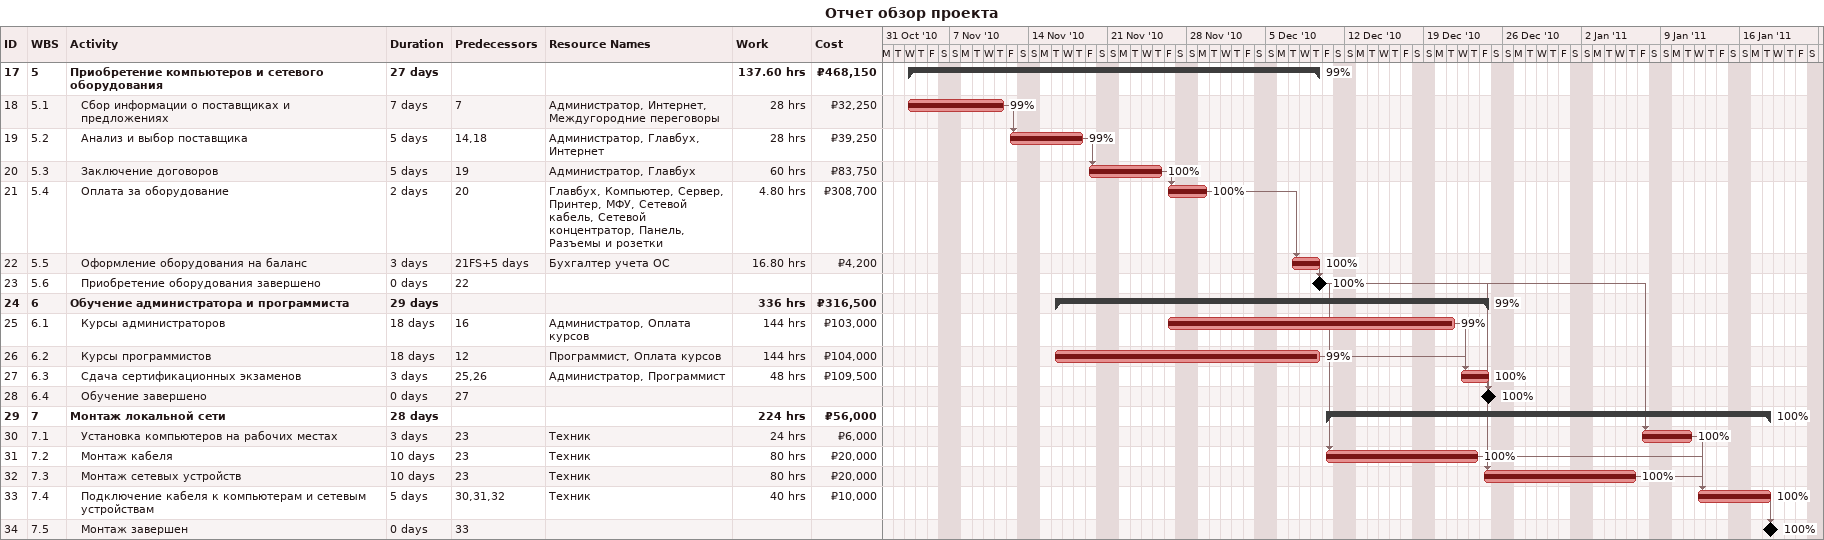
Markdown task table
Отчет обзор проекта

| ID | WBS | Task | Duration | Start | Finish | Predecessors | Resources | % complete | Work (h) | Cost (₽) |
|---|---|---|---|---|---|---|---|---|---|---|
| 17 | 5 | **Приобретение компьютеров и сетевого оборудования** | 27d | 2010-11-03 | 2010-12-09 |  |  | 99 | 137.60 | 468150 |
| 18 | 5.1 | Сбор информации о поставщиках и предложениях | 7d | 2010-11-03 | 2010-11-11 | 7 | Администратор, Интернет, Междугородние переговоры | 99 | 28 | 32250 |
| 19 | 5.2 | Анализ и выбор поставщика | 5d | 2010-11-12 | 2010-11-18 | 14, 18 | Администратор, Главбух, Интернет | 99 | 28 | 39250 |
| 20 | 5.3 | Заключение договоров | 5d | 2010-11-19 | 2010-11-25 | 19 | Администратор, Главбух | 100 | 60 | 83750 |
| 21 | 5.4 | Оплата за оборудование | 2d | 2010-11-26 | 2010-11-29 | 20 | Главбух, Компьютер, Сервер, Принтер, МФУ, Сетевой кабель, Сетевой концентратор, Панель, Разъемы и розетки | 100 | 4.80 | 308700 |
| 22 | 5.5 | Оформление оборудования на баланс | 3d | 2010-12-07 | 2010-12-09 | 21FS+5d | Бухгалтер учета ОС | 100 | 16.80 | 4200 |
| 23 | 5.6 | Приобретение оборудования завершено | 0d | 2010-12-09 | 2010-12-09 | 22 |  | 100 |  |  |
| 24 | 6 | **Обучение администратора и программиста** | 29d | 2010-11-16 | 2010-12-24 |  |  | 99 | 336 | 316500 |
| 25 | 6.1 | Курсы администраторов | 18d | 2010-11-26 | 2010-12-21 | 16 | Администратор, Оплата курсов | 99 | 144 | 103000 |
| 26 | 6.2 | Курсы программистов | 18d | 2010-11-16 | 2010-12-09 | 12 | Программист, Оплата курсов | 99 | 144 | 104000 |
| 27 | 6.3 | Сдача сертификационных экзаменов | 3d | 2010-12-22 | 2010-12-24 | 25, 26 | Администратор, Программист | 100 | 48 | 109500 |
| 28 | 6.4 | Обучение завершено | 0d | 2010-12-24 | 2010-12-24 | 27 |  | 100 |  |  |
| 29 | 7 | **Монтаж локальной сети** | 28d | 2010-12-10 | 2011-01-18 |  |  | 100 | 224 | 56000 |
| 30 | 7.1 | Установка компьютеров на рабочих местах | 3d | 2011-01-07 | 2011-01-11 | 23 | Техник | 100 | 24 | 6000 |
| 31 | 7.2 | Монтаж кабеля | 10d | 2010-12-10 | 2010-12-23 | 23 | Техник | 100 | 80 | 20000 |
| 32 | 7.3 | Монтаж сетевых устройств | 10d | 2010-12-24 | 2011-01-06 | 23 | Техник | 100 | 80 | 20000 |
| 33 | 7.4 | Подключение кабеля к компьютерам и сетевым устройствам | 5d | 2011-01-12 | 2011-01-18 | 30, 31, 32 | Техник | 100 | 40 | 10000 |
| 34 | 7.5 | Монтаж завершен | 0d | 2011-01-18 | 2011-01-18 | 33 |  | 100 |  |  |
